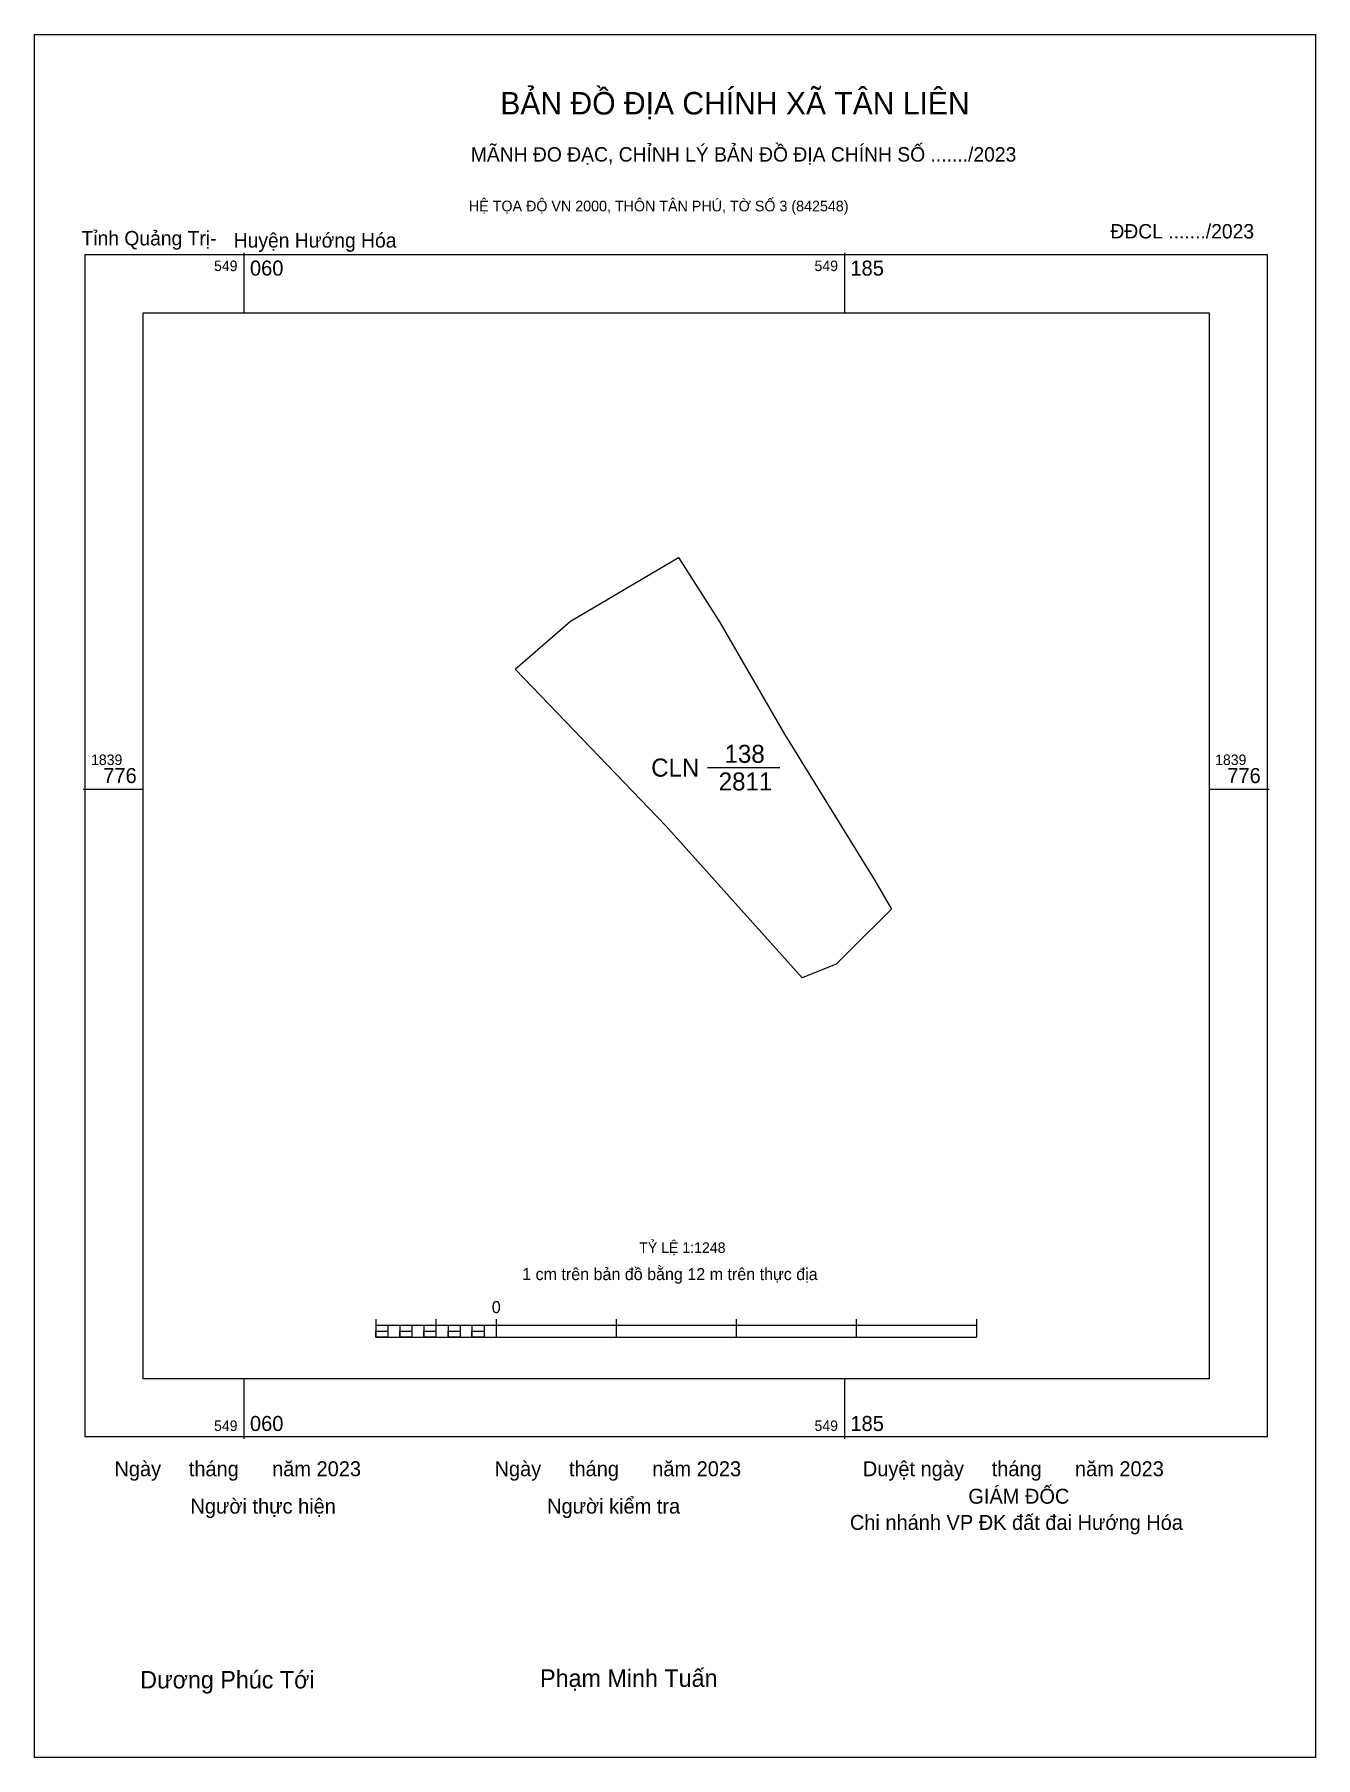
# Model space of a CAD drawing. Extents: x 549017 to 549283, y 1839576 to 1839934.
import ezdxf

# ---------------------------------------------------------------- set-up
doc = ezdxf.new("R2010")
doc.units = 0
for name, color, linetype in [('Level 10', 7, 'Continuous'), ('Level 13', 7, 'Continuous'), ('Level 15', 7, 'Continuous'), ('Level 6', 7, 'Continuous'), ('Level 62', 7, 'Continuous'), ('Level 63', 7, 'Continuous'), ('Level 9', 7, 'Continuous')]:
    doc.layers.add(name, color=color, linetype=linetype)

msp = doc.modelspace()

# ---------------------------------------------------------------- linework, layer by layer
at = {"layer": 'Level 10'}
msp.add_line((549156.84, 1839781.46), (549171.88, 1839781.46), dxfattribs=at)
msp.add_lwpolyline([(549116.79, 1839801.93), (549128.31, 1839811.9), (549133.36, 1839814.88), (549150.77, 1839825.17), (549159.29, 1839811.8), (549172.85, 1839788.44), (549191.64, 1839758.01), (549195.07, 1839752.04), (549186.57, 1839743.57), (549183.57, 1839740.58), (549176.52, 1839737.74), (549148.18, 1839769.35)], close=True, dxfattribs=at)
at = {"layer": 'Level 15'}
msp.add_lwpolyline([(549016.83, 1839933.94), (549283.31, 1839933.94), (549283.31, 1839575.58), (549016.83, 1839575.58)], close=True, dxfattribs=at)
at = {"layer": 'Level 62'}
msp.add_lwpolyline([(549039.45, 1839876.06), (549261.17, 1839876.06), (549261.17, 1839654.35), (549039.45, 1839654.35)], close=True, dxfattribs=at)
at = {"layer": 'Level 63'}
for p, q in [((549060.4, 1839888.55), (549060.4, 1839876.06)), ((549185.3, 1839888.55), (549185.3, 1839876.06)), ((549026.96, 1839777), (549039.45, 1839777)), ((549261.17, 1839777), (549273.66, 1839777)), ((549087.86, 1839666.76), (549087.86, 1839663.01)), ((549100.35, 1839666.76), (549100.35, 1839663.01)), ((549112.84, 1839666.76), (549112.84, 1839663.01)), ((549137.82, 1839666.76), (549137.82, 1839663.01)), ((549162.8, 1839666.76), (549162.8, 1839663.01)), ((549187.78, 1839666.76), (549187.78, 1839663.01)), ((549212.76, 1839666.76), (549212.76, 1839663.01)), ((549087.86, 1839665.51), (549212.76, 1839665.51)), ((549087.86, 1839663.01), (549212.76, 1839663.01)), ((549090.36, 1839665.51), (549090.36, 1839663.01)), ((549092.86, 1839665.51), (549092.86, 1839663.01)), ((549095.35, 1839665.51), (549095.35, 1839663.01)), ((549097.85, 1839665.51), (549097.85, 1839663.01)), ((549100.35, 1839665.51), (549100.35, 1839663.01)), ((549102.85, 1839665.51), (549102.85, 1839663.01)), ((549105.35, 1839665.51), (549105.35, 1839663.01)), ((549107.84, 1839665.51), (549107.84, 1839663.01)), ((549110.34, 1839665.51), (549110.34, 1839663.01)), ((549112.84, 1839665.51), (549112.84, 1839663.01)), ((549060.4, 1839654.35), (549060.4, 1839641.86)), ((549185.3, 1839654.35), (549185.3, 1839641.86))]:
    msp.add_line(p, q, dxfattribs=at)
for points in [[(549027.35, 1839888.16), (549273.27, 1839888.16), (549273.27, 1839642.25), (549027.35, 1839642.25)], [(549087.86, 1839664.26), (549090.36, 1839664.26), (549090.36, 1839663.01), (549087.86, 1839663.01)], [(549087.86, 1839664.26), (549090.36, 1839664.26), (549090.36, 1839663.01), (549087.86, 1839663.01)], [(549092.86, 1839664.26), (549095.35, 1839664.26), (549095.35, 1839663.01), (549092.86, 1839663.01)], [(549097.85, 1839664.26), (549100.35, 1839664.26), (549100.35, 1839663.01), (549097.85, 1839663.01)], [(549102.85, 1839664.26), (549105.35, 1839664.26), (549105.35, 1839663.01), (549102.85, 1839663.01)], [(549107.84, 1839664.26), (549110.34, 1839664.26), (549110.34, 1839663.01), (549107.84, 1839663.01)]]:
    msp.add_lwpolyline(points, close=True, dxfattribs=at)

# ---------------------------------------------------------------- texts
at = {"layer": 'Level 13'}
for s, p in [('138', (549160.37, 1839782.46)), ('CLN', (549145.11, 1839779.59)), ('2811', (549159.16, 1839776.71))]:
    msp.add_text(s, height=3.747, dxfattribs=at).set_placement(p)
at = {"layer": 'Level 6'}
msp.add_text('TỶ LỆ 1:1248', height=2.1956, dxfattribs=at).set_placement((549142.62, 1839680.53))
at = {"layer": 'Level 63'}
for s, height, p in [('BẢN ĐỒ ĐỊA CHÍNH XÃ TÂN LIÊN', 4.6758, (549113.73, 1839917.3)), ('MÃNH ĐO ĐẠC, CHỈNH LÝ BẢN ĐỒ ĐỊA CHÍNH SỐ ......./2023', 3.0003, (549107.59, 1839907.5)), ('HỆ TỌA ĐỘ VN 2000, THÔN TÂN PHÚ, TỜ SỐ 3 (842548)', 2.221, (549107.2, 1839897.15)), ('549', 2.186, (549054.19, 1839884.73)), ('060', 3.122, (549061.65, 1839883.79)), ('549', 2.186, (549179.09, 1839884.73)), ('185', 3.122, (549186.55, 1839883.79)), ('1839', 2.186, (549028.6, 1839782)), ('776', 3.122, (549031.13, 1839778.25)), ('1839', 2.186, (549262.42, 1839782)), ('776', 3.122, (549264.94, 1839778.25)), ('1 cm trên bản đồ bằng 12 m trên thực địa', 2.498, (549118.28, 1839674.88)), ('0', 2.5, (549111.95, 1839668.01)), ('549', 2.186, (549054.19, 1839643.5)), ('060', 3.122, (549061.65, 1839643.5)), ('549', 2.186, (549179.09, 1839643.5)), ('185', 3.122, (549186.55, 1839643.5)), ('Ngày     tháng      năm 2023', 3.1079, (549033.46, 1839634.09)), ('Ngày     tháng      năm 2023', 3.1079, (549112.53, 1839634.09)), ('Duyệt ngày     tháng      năm 2023', 3.1079, (549189.14, 1839634.09)), ('GIÁM ĐỐC', 3.108, (549211.09, 1839628.38)), ('Người thực hiện', 3.1079, (549049.28, 1839626.32)), ('Người kiểm tra', 3.1079, (549123.46, 1839626.32)), ('Chi nhánh VP ĐK đất đai Hướng Hóa', 3.1079, (549186.45, 1839622.93)), ('Dương Phúc Tới', 3.6251, (549038.82, 1839589.96)), ('Phạm Minh Tuấn', 3.6251, (549122, 1839590.28))]:
    msp.add_text(s, height=height, dxfattribs=at).set_placement(p)
at = {"layer": 'Level 9'}
for s, p in [('Tỉnh Quảng Trị-', (549026.61, 1839890.07)), ('Huyện Hướng Hóa', (549058.27, 1839889.62)), ('ĐĐCL ......./2023', (549240.64, 1839891.51))]:
    msp.add_text(s, height=3.0003, dxfattribs=at).set_placement(p)

doc.saveas('drawing.dxf')
